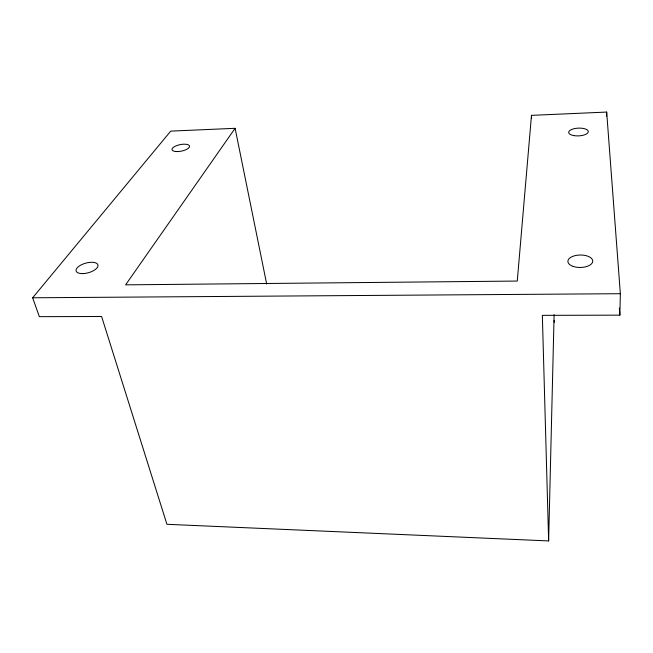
<?xml version="1.0" encoding="UTF-8"?>
<svg xmlns="http://www.w3.org/2000/svg" width="653" height="653" viewBox="0 0 653 653"><rect width="100%" height="100%" fill="white"/><g stroke="black" fill="none" stroke-linecap="round" stroke-linejoin="round"><path stroke-width="0.98" d="M606.621 116.136L606.67 112.071L531.485 115.352L517.266 281.059L125.596 284.855L235.104 128.306L170.727 131.122L32.65 297.784L39.351 316.664L101.599 316.501L166.939 524.302L548.634 540.929L554.111 314.656M548.634 540.929L542.349 315.35L619.868 315.146L620.35 293.703L606.67 112.071M32.65 297.784L620.35 293.703M235.104 128.306L266.685 284.031M619.354 308.036L619.868 315.146M531.485 115.352L531.575 118.413M554.16 320.378A40.51 22.553 -2.3 0 1 554.266 322.353M82.711 273.607A11.321 4.979 -15.4 0 0 97.958 264.947A11.321 4.979 -15.4 0 0 80.458 265.273A11.321 4.979 -15.4 0 0 82.711 273.607M176.065 151.537A8.93 3.314 -11.4 0 0 189.541 146.501A8.93 3.314 -11.4 0 0 176.71 145.586A8.93 3.314 -11.4 0 0 176.065 151.537M573.693 135.579A9.819 3.885 -2.6 0 0 588.296 131.588A9.819 3.885 -2.6 0 0 573.465 128.861A9.819 3.885 -2.6 0 0 573.693 135.579M573.138 266.4A12.431 6.228 -0.8 0 0 592.695 261.682A12.431 6.228 -0.8 0 0 575.105 255.641A12.431 6.228 -0.8 0 0 573.138 266.4"/></g></svg>
